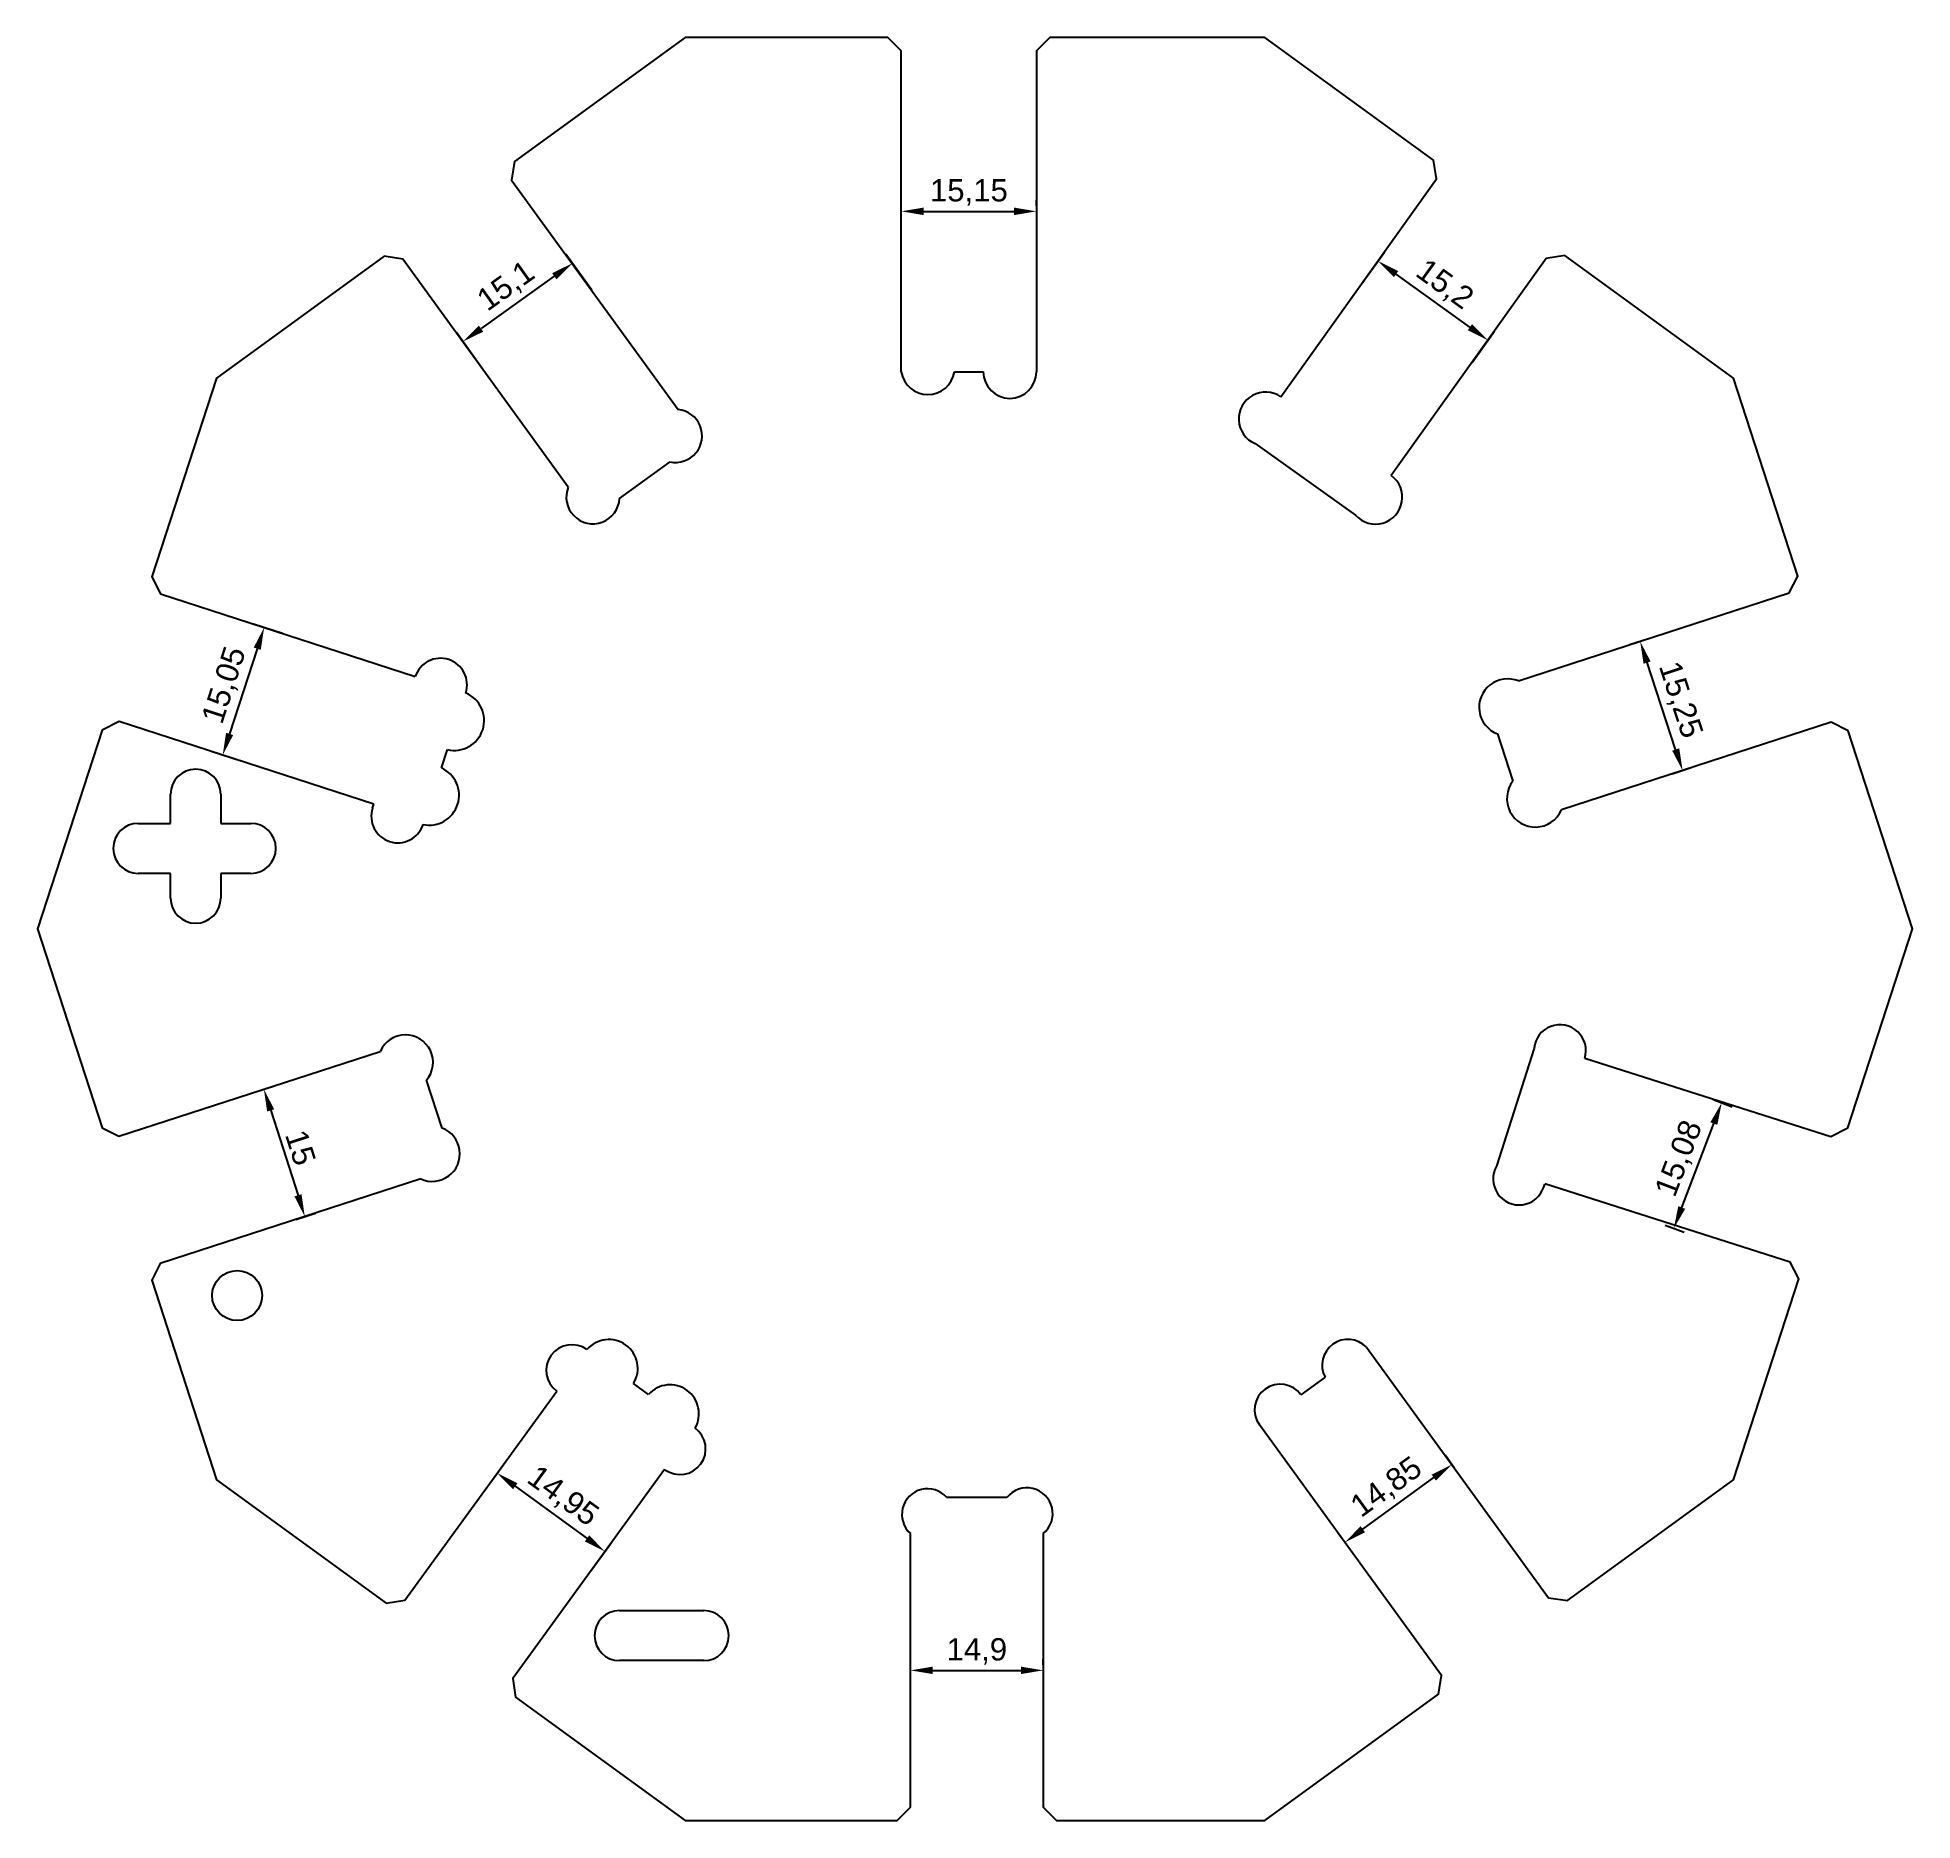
# Model space of a CAD drawing. Header units: millimetres. Extents: x 0 to 210, y 0 to 200.
import ezdxf

# ---------------------------------------------------------------- set-up
doc = ezdxf.new("R2010")
doc.units = ezdxf.units.MM
doc.layers.add('Objeto', color=3, linetype='Continuous')
doc.styles.get("Standard").update_dxf_attribs({"font": 'arial.ttf'})
doc.dimstyles.new('ISO-25', dxfattribs={"dimtxt": 2.5, "dimasz": 2.5, "dimexe": 1.25, "dimexo": 0.625, "dimtad": 1, "dimtxsty": 'Standard', "dimcen": 2.5, "dimadec": 0, "dimazin": 0, "dimtfac": 1, "dimtmove": 0, "dimatfit": 3, "dimfxl": 1, "dimarcsym": 0})

# ---------------------------------------------------------------- blocks, each defined once
blk = doc.blocks.new('*D1')
at = {"color": 0, "lineweight": -2, "transparency": 16777216}
for p, q in [((97.9, 17.47), (97.9, 18.09)), ((100.4, 16.84), (110.3, 16.84)), ((112.8, 17.47), (112.8, 18.09))]:
    blk.add_line(p, q, dxfattribs=at)
at = {"color": 0, "transparency": 16777216}
for points in [[(100.4, 17.26), (100.4, 16.43), (97.9, 16.84)], [(110.3, 17.26), (110.3, 16.43), (112.8, 16.84)]]:
    blk.add_solid(points, dxfattribs=at)
at = {"layer": 'Defpoints', "color": 0, "transparency": 16777216}
for p in [(97.9, 16.84), (112.8, 16.84), (112.8, 16.84)]:
    blk.add_point(p, dxfattribs=at)
at = {"color": 0, "transparency": 16777216, "insert": (105.35, 18.97), "char_height": 2.5, "attachment_point": 5, "rotation": 0.002}
blk.add_mtext('14,9', dxfattribs=at)
blk = doc.blocks.new('*D2')
at = {"color": 0, "lineweight": -2, "transparency": 16777216}
for p, q in [((158.9, 39.55), (157.9, 40.94)), ((148.64, 32.67), (156.61, 38.46)), ((146.89, 30.83), (145.88, 32.21))]:
    blk.add_line(p, q, dxfattribs=at)
at = {"color": 0, "transparency": 16777216}
for points in [[(156.36, 38.8), (156.85, 38.12), (158.63, 39.93)], [(148.4, 33.01), (148.89, 32.33), (146.62, 31.2)]]:
    blk.add_solid(points, dxfattribs=at)
at = {"layer": 'Defpoints', "color": 0, "transparency": 16777216}
for p in [(158.63, 39.93), (159.27, 39.05), (147.26, 30.32)]:
    blk.add_point(p, dxfattribs=at)
at = {"color": 0, "transparency": 16777216, "insert": (151.37, 37.29), "char_height": 2.5, "attachment_point": 5, "rotation": 36}
blk.add_mtext('14,85', dxfattribs=at)
blk = doc.blocks.new('*D3')
at = {"color": 0, "lineweight": -2, "transparency": 16777216}
for p, q in [((187.92, 80.88), (190.07, 80.06)), ((184.41, 68.76), (188.01, 78.17)), ((182.55, 66.79), (184.69, 65.98))]:
    blk.add_line(p, q, dxfattribs=at)
at = {"color": 0, "transparency": 16777216}
for points in [[(187.62, 78.32), (188.4, 78.03), (188.9, 80.51)], [(184.02, 68.91), (184.8, 68.61), (183.52, 66.42)]]:
    blk.add_solid(points, dxfattribs=at)
at = {"layer": 'Defpoints', "color": 0, "transparency": 16777216}
for p in [(187.34, 81.1), (188.9, 80.51), (181.96, 67.02)]:
    blk.add_point(p, dxfattribs=at)
at = {"color": 0, "transparency": 16777216, "insert": (184.22, 74.22), "char_height": 2.5, "attachment_point": 5, "rotation": 69.1081}
blk.add_mtext('15,08', dxfattribs=at)
blk = doc.blocks.new('*D4')
at = {"color": 0, "lineweight": -2, "transparency": 16777216}
for p, q in [((180.69, 132.56), (178.56, 131.86)), ((183.73, 120.14), (180.53, 129.88)), ((185.46, 118.07), (183.33, 117.37))]:
    blk.add_line(p, q, dxfattribs=at)
at = {"color": 0, "transparency": 16777216}
for points in [[(180.92, 130.01), (180.13, 129.75), (179.75, 132.25)], [(184.13, 120.27), (183.34, 120.01), (184.51, 117.76)]]:
    blk.add_solid(points, dxfattribs=at)
at = {"layer": 'Defpoints', "color": 0, "transparency": 16777216}
for p in [(181.28, 132.76), (179.75, 132.25), (186.05, 118.27)]:
    blk.add_point(p, dxfattribs=at)
at = {"color": 0, "transparency": 16777216, "insert": (184.15, 125.67), "char_height": 2.5, "attachment_point": 5, "rotation": 288.2136}
blk.add_mtext('15,25', dxfattribs=at)
blk = doc.blocks.new('*D5')
at = {"color": 0, "lineweight": -2, "transparency": 16777216}
for p, q in [((148.55, 172.42), (151.07, 175.93)), ((160.65, 167.5), (152.37, 173.46)), ((160.89, 163.55), (163.41, 167.05))]:
    blk.add_line(p, q, dxfattribs=at)
at = {"color": 0, "transparency": 16777216}
for points in [[(152.62, 173.8), (152.13, 173.12), (150.34, 174.92)], [(160.89, 167.84), (160.41, 167.16), (162.68, 166.04)]]:
    blk.add_solid(points, dxfattribs=at)
at = {"layer": 'Defpoints', "color": 0, "transparency": 16777216}
for p in [(150.34, 174.92), (148.18, 171.92), (160.52, 163.04)]:
    blk.add_point(p, dxfattribs=at)
at = {"color": 0, "transparency": 16777216, "insert": (157.75, 172.2), "char_height": 2.5, "attachment_point": 5, "rotation": 324.2535}
blk.add_mtext('15,2', dxfattribs=at)
blk = doc.blocks.new('*D6')
at = {"color": 0, "lineweight": -2, "transparency": 16777216}
for p, q in [((96.88, 181.12), (96.88, 181.75)), ((112.03, 181.12), (112.03, 181.75)), ((99.38, 180.5), (109.53, 180.5))]:
    blk.add_line(p, q, dxfattribs=at)
at = {"color": 0, "transparency": 16777216}
for points in [[(99.38, 180.92), (99.38, 180.08), (96.88, 180.5)], [(109.53, 180.92), (109.53, 180.08), (112.03, 180.5)]]:
    blk.add_solid(points, dxfattribs=at)
at = {"layer": 'Defpoints', "color": 0, "transparency": 16777216}
for p in [(96.88, 180.5), (112.03, 180.5), (112.03, 180.5)]:
    blk.add_point(p, dxfattribs=at)
at = {"color": 0, "transparency": 16777216, "insert": (104.46, 182.63), "char_height": 2.5, "attachment_point": 5}
blk.add_mtext('15,15', dxfattribs=at)
blk = doc.blocks.new('*D7')
at = {"color": 0, "lineweight": -2, "transparency": 16777216}
for p, q in [((62.16, 171.64), (59.27, 175.69)), ((57.96, 173.22), (49.75, 167.34)), ((49.88, 162.86), (46.99, 166.9))]:
    blk.add_line(p, q, dxfattribs=at)
at = {"color": 0, "transparency": 16777216}
for points in [[(57.72, 173.56), (58.2, 172.88), (59.99, 174.67)], [(49.5, 167.68), (49.99, 167), (47.71, 165.89)]]:
    blk.add_solid(points, dxfattribs=at)
at = {"layer": 'Defpoints', "color": 0, "transparency": 16777216}
for p in [(62.53, 171.14), (47.71, 165.89), (50.24, 162.35)]:
    blk.add_point(p, dxfattribs=at)
at = {"color": 0, "transparency": 16777216, "insert": (52.62, 172.01), "char_height": 2.5, "attachment_point": 5, "rotation": 35.5782}
blk.add_mtext('15,1', dxfattribs=at)
blk = doc.blocks.new('*D8')
at = {"color": 0, "lineweight": -2, "transparency": 16777216}
for p, q in [((27.49, 133.15), (24.23, 134.2)), ((24.65, 131.44), (21.54, 121.88)), ((22.84, 118.83), (19.58, 119.89))]:
    blk.add_line(p, q, dxfattribs=at)
at = {"color": 0, "transparency": 16777216}
for points in [[(24.25, 131.57), (25.04, 131.31), (25.42, 133.82)], [(21.15, 122.01), (21.94, 121.75), (20.77, 119.5)]]:
    blk.add_solid(points, dxfattribs=at)
at = {"layer": 'Defpoints', "color": 0, "transparency": 16777216}
for p in [(28.08, 132.95), (20.77, 119.5), (23.43, 118.64)]:
    blk.add_point(p, dxfattribs=at)
at = {"color": 0, "transparency": 16777216, "insert": (21.07, 127.32), "char_height": 2.5, "attachment_point": 5, "rotation": 72}
blk.add_mtext('15,05', dxfattribs=at)
blk = doc.blocks.new('*D9')
at = {"color": 0, "lineweight": -2, "transparency": 16777216}
for p, q in [((24.38, 81.7), (26.58, 82.41)), ((26.16, 79.64), (29.22, 70.12)), ((28.97, 67.42), (31.17, 68.13))]:
    blk.add_line(p, q, dxfattribs=at)
at = {"color": 0, "transparency": 16777216}
for points in [[(26.55, 79.77), (25.76, 79.52), (25.39, 82.02)], [(29.61, 70.25), (28.82, 70), (29.98, 67.74)]]:
    blk.add_solid(points, dxfattribs=at)
at = {"layer": 'Defpoints', "color": 0, "transparency": 16777216}
for p in [(23.79, 81.51), (29.98, 67.74), (28.38, 67.23)]:
    blk.add_point(p, dxfattribs=at)
at = {"color": 0, "transparency": 16777216, "insert": (29.5, 75.47), "char_height": 2.5, "attachment_point": 5, "rotation": 287.8278}
blk.add_mtext('15', dxfattribs=at)
blk = doc.blocks.new('*D10')
at = {"color": 0, "lineweight": -2, "transparency": 16777216}
for p, q in [((50.09, 36.94), (52.29, 39.97)), ((53.58, 37.49), (61.63, 31.64)), ((62.19, 28.15), (64.39, 31.18))]:
    blk.add_line(p, q, dxfattribs=at)
at = {"color": 0, "transparency": 16777216}
for points in [[(53.83, 37.83), (53.34, 37.15), (51.56, 38.96)], [(61.88, 31.98), (61.39, 31.31), (63.65, 30.17)]]:
    blk.add_solid(points, dxfattribs=at)
at = {"layer": 'Defpoints', "color": 0, "transparency": 16777216}
for p in [(49.72, 36.43), (63.65, 30.17), (61.82, 27.65)]:
    blk.add_point(p, dxfattribs=at)
at = {"color": 0, "transparency": 16777216, "insert": (58.86, 36.29), "char_height": 2.5, "attachment_point": 5, "rotation": 324}
blk.add_mtext('14,95', dxfattribs=at)

msp = doc.modelspace()

# ---------------------------------------------------------------- linework, layer by layer
at = {"layer": 'Objeto'}
for p, q in [((102.837, 162.499), (106.081, 162.499)), ((136.555, 154.449), (147.832, 146.407)), ((65.274, 148.286), (70.94, 152.402)), ((45.302, 118.071), (45.969, 120.122)), ((163.753, 121.881), (165.473, 116.587)), ((37.578, 113.562), (37.719, 113.996)), ((167.853, 86.624), (163.647, 73.412)), ((45.371, 77.671), (43.625, 83.043)), ((168.932, 71.044), (169.051, 71.396)), ((68.535, 47.802), (66.848, 49.027)), ((144.403, 49.724), (141.701, 47.76)), ((70.372, 39.353), (70.34, 39.377)), ((108.732, 36.25), (101.963, 36.25))]:
    msp.add_line(p, q, dxfattribs=at)
for points in [[(96.884, 162.499), (96.884, 198.5), (95.384, 200), (72.654, 200), (53.512, 186.093), (53.18, 183.997), (71.87, 158.273)], [(139.462, 159.688), (156.905, 184.148), (156.562, 186.251), (137.638, 200), (113.534, 200), (112.034, 198.5), (112.034, 162.499)], [(59.523, 149.578), (40.964, 175.122), (38.869, 175.454), (20.081, 161.803), (12.829, 139.485), (13.793, 137.595), (42.37, 128.31)], [(166.1, 127.823), (196.469, 137.69), (197.432, 139.58), (190.211, 161.803), (171.287, 175.553), (169.203, 175.213), (151.838, 150.862)], [(37.719, 113.996), (9.142, 123.281), (7.252, 122.318), (0, 100), (7.243, 77.71), (9.133, 76.747), (38.441, 86.27)], [(173.534, 85.5), (201.148, 76.709), (203.041, 77.681), (210.292, 100), (203.072, 122.223), (201.182, 123.186), (170.921, 113.354)], [(14.935, 111.851), (14.935, 115.116)], [(20.544, 115.116), (20.544, 111.851)], [(11.309, 111.851), (14.935, 111.851)], [(20.544, 111.851), (23.932, 111.851)], [(14.935, 106.242), (11.309, 106.242)], [(14.935, 103.454), (14.935, 106.242)], [(20.544, 106.242), (20.544, 103.454)], [(23.932, 106.242), (20.544, 106.242)], [(42.991, 71.976), (13.768, 62.481), (12.805, 60.591), (20.081, 38.197), (39.107, 24.374), (41.202, 24.706), (58.246, 48.164)], [(149.059, 53.106), (169.485, 24.992), (171.58, 24.66), (190.211, 38.197), (197.54, 60.752), (196.574, 62.634), (169.045, 71.398)], [(112.799, 32.188), (112.799, 1.5), (114.299, 0), (137.638, 0), (157.139, 14.168), (157.471, 16.263), (137.045, 44.378)], [(70.34, 39.377), (53.297, 15.918), (53.629, 13.823), (72.654, 0), (96.399, 0), (97.899, 1.5), (97.899, 32.187)], [(65.289, 23.542), (74.723, 23.542)], [(74.723, 17.933), (65.289, 17.933)]]:
    msp.add_lwpolyline(points, dxfattribs=at)
msp.add_circle((22.388, 58.887), 2.805, dxfattribs=at)
for centre, radius, start, end in [((99.86, 162.952), 3.011, 188.65417, 351.34583), ((109.057, 162.499), 2.977, 180, 0), ((137.742, 157.216), 3.011, 55.16095, 246.79072), ((71.563, 155.313), 2.977, 257.92309, 84.07691), ((62.29, 148.446), 2.989, 157.7494, 356.92867), ((150.062, 148.431), 3.011, 222.22314, 53.85291), ((45.201, 127.39), 2.977, 342, 162), ((46.745, 123.379), 3.348, 256.59378, 67.40622), ((164.88, 124.87), 3.195, 67.53757, 249.34514), ((17.74, 115.116), 2.805, 0, 180), ((43.928, 115.008), 3.357, 258.17232, 65.82768), ((167.993, 114.626), 3.193, 142.11627, 336.51528), ((40.409, 112.642), 2.977, 162, 342), ((11.309, 109.047), 2.805, 90, 270), ((23.932, 109.047), 2.805, 270, 90), ((17.74, 103.454), 2.805, 180, 0), ((170.751, 86.351), 2.911, 342.99525, 174.62502), ((41.272, 85.04), 3.086, 319.68531, 156.51528), ((44.281, 74.781), 3.088, 245.30096, 69.34514), ((166.169, 71.959), 2.911, 150.05745, 341.68722), ((59.937, 50.492), 2.877, 54, 234), ((64.086, 50.714), 3.237, 328.59378, 139.40622), ((146.988, 51.061), 2.91, 44.65417, 207.34583), ((70.94, 45.623), 3.245, 330.17232, 137.82768), ((139.373, 46.069), 2.877, 36, 216), ((72.063, 41.681), 2.877, 234, 54), ((99.822, 34.328), 2.877, 41.92309, 228.07691), ((110.976, 34.429), 2.889, 309.13765, 140.92867), ((65.289, 20.737), 2.805, 90, 270), ((74.723, 20.737), 2.805, 270, 90)]:
    msp.add_arc(centre, radius, start, end, dxfattribs=at)

# ---------------------------------------------------------------- dimensions: what is measured, and where the dimension line sits
dim = msp.add_linear_dim(base=(112.034, 180.499), p1=(96.884, 180.499), p2=(112.034, 180.499), dimstyle='ISO-25')
dim.commit()
dim.dimension.update_dxf_attribs({"geometry": '*D6', "text_midpoint": (104.459, 182.627)})
for p1, p2, distance, picture, middle in [((62.525, 171.135), (50.244, 162.35), -4.35, '*D7', (52.616, 172.011)), ((160.52, 163.038), (148.184, 171.918), -3.697, '*D5', (157.754, 172.204)), ((28.081, 132.952), (23.43, 118.639), -2.798, '*D8', (21.071, 127.318)), ((186.051, 118.27), (181.285, 132.756), 1.62, '*D4', (184.15, 125.672)), ((23.787, 81.508), (28.379, 67.228), 1.684, '*D9', (29.497, 75.466)), ((181.963, 67.016), (187.341, 81.105), -1.668, '*D3', (184.223, 74.224)), ((49.724, 36.435), (61.819, 27.647), 3.122, '*D10', (58.857, 36.288)), ((147.258, 30.321), (159.272, 39.049), 1.089, '*D2', (151.374, 37.287)), ((97.899, 16.843), (112.799, 16.844), 0, '*D1', (105.349, 18.971))]:
    dim = msp.add_aligned_dim(p1=p1, p2=p2, distance=distance, dimstyle='ISO-25')
    dim.commit()
    dim.dimension.update_dxf_attribs({"geometry": picture, "text_midpoint": middle})

doc.saveas('drawing.dxf')
